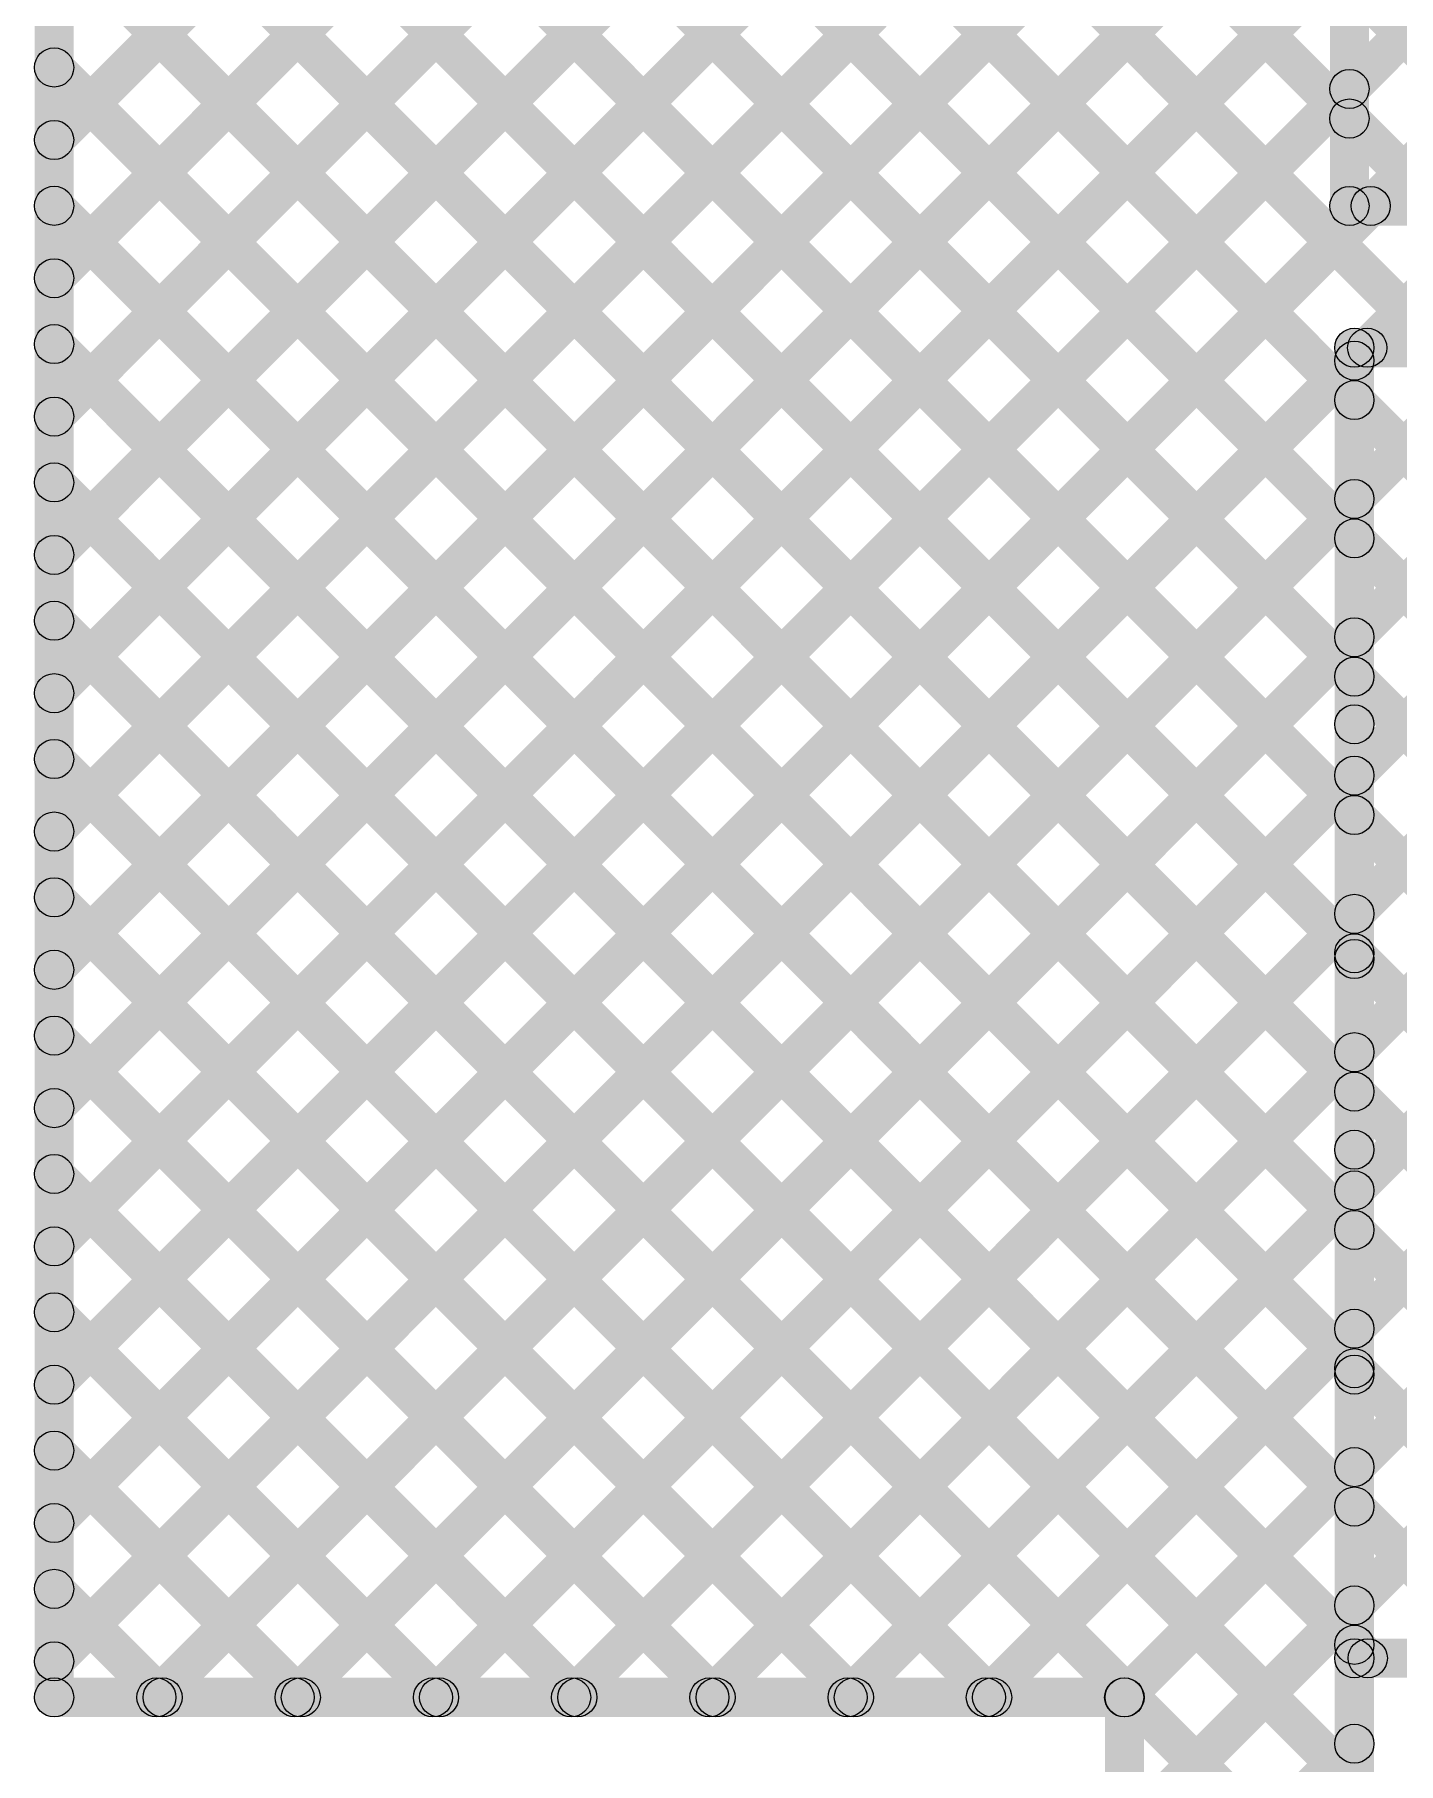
# Model space of a CAD drawing. Header units: millimetres. Extents: x 3.07 to 5.81, y 1.29 to 3.84.
# Drawn here: x 3.114 to 3.393, y 1.5415 to 1.895 of the extents above; entities that cross this region are included whole.
import ezdxf

# ---------------------------------------------------------------- set-up
doc = ezdxf.new("R2010")
doc.units = ezdxf.units.MM
doc.header["$MEASUREMENT"] = 0
doc.layers.add('BottomLayer', color=5, linetype='Continuous')
doc.layers.add('TopLayer', color=1, linetype='Continuous')

msp = doc.modelspace()

# ---------------------------------------------------------------- hatches: boundary and pattern name
at = {"layer": 'BottomLayer'}
for points in [[(3.122, 1.555), (3.114, 1.555), (3.114, 2.151), (3.122, 2.151)], [(3.11517, 2.14005), (3.12083, 2.1457), (3.38583, 1.8807), (3.38017, 1.87505)], [(3.12083, 1.87066), (3.11517, 1.87632), (3.38017, 2.14132), (3.38583, 2.13566)], [(3.11517, 2.11176), (3.12083, 2.11742), (3.4237, 1.81455), (3.41804, 1.8089)], [(3.12083, 1.84238), (3.11517, 1.84804), (3.38017, 2.11304), (3.38583, 2.10738)], [(3.11517, 2.08348), (3.12083, 2.08914), (3.4236, 1.78637), (3.41794, 1.78071)], [(3.12083, 1.8141), (3.11517, 1.81975), (3.38017, 2.08475), (3.38583, 2.0791)], [(3.11517, 2.05519), (3.12083, 2.06085), (3.42883, 1.75285), (3.42317, 1.74719)], [(3.12083, 1.78581), (3.11517, 1.79147), (3.38017, 2.05647), (3.38583, 2.05081)], [(3.387, 1.86), (3.379, 1.86), (3.379, 2.05), (3.387, 2.05)], [(3.11517, 2.02691), (3.12083, 2.03257), (3.59383, 1.55957), (3.58817, 1.55391)], [(3.12083, 1.75753), (3.11517, 1.76318), (3.38017, 2.02818), (3.38583, 2.02253)], [(3.11517, 1.99863), (3.12083, 2.00428), (3.63628, 1.48883), (3.63063, 1.48317)], [(3.12083, 1.72924), (3.11517, 1.7349), (3.38017, 1.9999), (3.38583, 1.99424)], [(3.11517, 1.97034), (3.12083, 1.976), (3.531, 1.56583), (3.52534, 1.56017)], [(3.12083, 1.70096), (3.11517, 1.70662), (3.38017, 1.97162), (3.38583, 1.96596)], [(3.11517, 1.94206), (3.12083, 1.94771), (3.50271, 1.56583), (3.49706, 1.56017)], [(3.12083, 1.67267), (3.11517, 1.67833), (3.38017, 1.94333), (3.38583, 1.93767)], [(3.11517, 1.91377), (3.12083, 1.91943), (3.47443, 1.56583), (3.46877, 1.56017)], [(3.12083, 1.64439), (3.11517, 1.65005), (3.38017, 1.91505), (3.38583, 1.90939)], [(3.11517, 1.88549), (3.12083, 1.89114), (3.44614, 1.56583), (3.44049, 1.56017)], [(3.12083, 1.61611), (3.11517, 1.62176), (3.38017, 1.88676), (3.38583, 1.88111)], [(3.383, 1.856), (3.383, 1.864), (3.402, 1.864), (3.402, 1.856)], [(3.11517, 1.8572), (3.12083, 1.86286), (3.41786, 1.56583), (3.4122, 1.56017)], [(3.12083, 1.58782), (3.11517, 1.59348), (3.38452, 1.86283), (3.39018, 1.85717)], [(3.12083, 1.55954), (3.11517, 1.56519), (3.41281, 1.86283), (3.41846, 1.85717)], [(3.14175, 1.55217), (3.13609, 1.55783), (3.42317, 1.84491), (3.42883, 1.83925)], [(3.11517, 1.82892), (3.12083, 1.83458), (3.38958, 1.56583), (3.38392, 1.56017)], [(3.17003, 1.55217), (3.16437, 1.55783), (3.41609, 1.80954), (3.42174, 1.80388)], [(3.11517, 1.80064), (3.12083, 1.80629), (3.38683, 1.54029), (3.38117, 1.53464)], [(3.19832, 1.55217), (3.19266, 1.55783), (3.41599, 1.78116), (3.42165, 1.77551)], [(3.11517, 1.77235), (3.12083, 1.77801), (3.38683, 1.51201), (3.38117, 1.50635)], [(3.2266, 1.55217), (3.22094, 1.55783), (3.42243, 1.75932), (3.42809, 1.75366)], [(3.11517, 1.74407), (3.12083, 1.74972), (3.31272, 1.55783), (3.30707, 1.55217)], [(3.25488, 1.55217), (3.24923, 1.55783), (3.42923, 1.73783), (3.43488, 1.73217)], [(3.28317, 1.55217), (3.27751, 1.55783), (3.45751, 1.73783), (3.46317, 1.73217)], [(3.31145, 1.55217), (3.3058, 1.55783), (3.4858, 1.73783), (3.49145, 1.73217)], [(3.31145, 1.55217), (3.3058, 1.55783), (3.4858, 1.73783), (3.49145, 1.73217)], [(3.33974, 1.55217), (3.33408, 1.55783), (3.51408, 1.73783), (3.51974, 1.73217)], [(3.33983, 1.52398), (3.33417, 1.52964), (3.54236, 1.73783), (3.54802, 1.73217)], [(3.11517, 1.71578), (3.12083, 1.72144), (3.28444, 1.55783), (3.27878, 1.55217)], [(3.11517, 1.6875), (3.12083, 1.69315), (3.25615, 1.55783), (3.2505, 1.55217)], [(3.11517, 1.65921), (3.12083, 1.66487), (3.22787, 1.55783), (3.22221, 1.55217)], [(3.11517, 1.63093), (3.12083, 1.63659), (3.19959, 1.55783), (3.19393, 1.55217)], [(3.11517, 1.60265), (3.12083, 1.6083), (3.1713, 1.55783), (3.16565, 1.55217)], [(3.11517, 1.57436), (3.12083, 1.58002), (3.14302, 1.55783), (3.13736, 1.55217)], [(3.384, 1.559), (3.384, 1.567), (3.492, 1.567), (3.492, 1.559)], [(3.388, 1.471), (3.38, 1.471), (3.38, 1.563), (3.388, 1.563)], [(3.118, 1.551), (3.118, 1.559), (3.337, 1.559), (3.337, 1.551)], [(3.341, 1.373), (3.333, 1.373), (3.333, 1.555), (3.341, 1.555)], [(3.33983, 1.49569), (3.33417, 1.50135), (3.38117, 1.54835), (3.38683, 1.54269)]]:
    msp.add_hatch(color=5, dxfattribs=at).paths.add_polyline_path(points)
h = msp.add_hatch(color=5, dxfattribs=at)
edge = h.paths.add_edge_path()
edge.add_arc((3.118, 1.88832), 0.004, 0, 360)
h = msp.add_hatch(color=5, dxfattribs=at)
edge = h.paths.add_edge_path()
edge.add_arc((3.383, 1.88393), 0.004, 0, 360)
h = msp.add_hatch(color=5, dxfattribs=at)
edge = h.paths.add_edge_path()
edge.add_arc((3.383, 1.87788), 0.004, 0, 360)
h = msp.add_hatch(color=5, dxfattribs=at)
edge = h.paths.add_edge_path()
edge.add_arc((3.118, 1.87349), 0.004, 0, 360)
h = msp.add_hatch(color=5, dxfattribs=at)
edge = h.paths.add_edge_path()
edge.add_arc((3.118, 1.86003), 0.004, 0, 360)
h = msp.add_hatch(color=5, dxfattribs=at)
edge = h.paths.add_edge_path()
edge.add_arc((3.383, 1.86), 0.004, 0, 360)
h = msp.add_hatch(color=5, dxfattribs=at)
edge = h.paths.add_edge_path()
edge.add_arc((3.383, 1.86), 0.004, 0, 360)
h = msp.add_hatch(color=5, dxfattribs=at)
edge = h.paths.add_edge_path()
edge.add_arc((3.38735, 1.86), 0.004, 0, 360)
h = msp.add_hatch(color=5, dxfattribs=at)
edge = h.paths.add_edge_path()
edge.add_arc((3.118, 1.84521), 0.004, 0, 360)
h = msp.add_hatch(color=5, dxfattribs=at)
edge = h.paths.add_edge_path()
edge.add_arc((3.118, 1.83175), 0.004, 0, 360)
h = msp.add_hatch(color=5, dxfattribs=at)
edge = h.paths.add_edge_path()
edge.add_arc((3.118, 1.81692), 0.004, 0, 360)
h = msp.add_hatch(color=5, dxfattribs=at)
edge = h.paths.add_edge_path()
edge.add_arc((3.118, 1.80346), 0.004, 0, 360)
h = msp.add_hatch(color=5, dxfattribs=at)
edge = h.paths.add_edge_path()
edge.add_arc((3.118, 1.78864), 0.004, 0, 360)
h = msp.add_hatch(color=5, dxfattribs=at)
edge = h.paths.add_edge_path()
edge.add_arc((3.118, 1.77518), 0.004, 0, 360)
h = msp.add_hatch(color=5, dxfattribs=at)
edge = h.paths.add_edge_path()
edge.add_arc((3.118, 1.76036), 0.004, 0, 360)
h = msp.add_hatch(color=5, dxfattribs=at)
edge = h.paths.add_edge_path()
edge.add_arc((3.118, 1.7469), 0.004, 0, 360)
h = msp.add_hatch(color=5, dxfattribs=at)
edge = h.paths.add_edge_path()
edge.add_arc((3.118, 1.73207), 0.004, 0, 360)
h = msp.add_hatch(color=5, dxfattribs=at)
edge = h.paths.add_edge_path()
edge.add_arc((3.118, 1.71861), 0.004, 0, 360)
h = msp.add_hatch(color=5, dxfattribs=at)
edge = h.paths.add_edge_path()
edge.add_arc((3.118, 1.70379), 0.004, 0, 360)
h = msp.add_hatch(color=5, dxfattribs=at)
edge = h.paths.add_edge_path()
edge.add_arc((3.118, 1.69033), 0.004, 0, 360)
h = msp.add_hatch(color=5, dxfattribs=at)
edge = h.paths.add_edge_path()
edge.add_arc((3.118, 1.6755), 0.004, 0, 360)
h = msp.add_hatch(color=5, dxfattribs=at)
edge = h.paths.add_edge_path()
edge.add_arc((3.118, 1.66204), 0.004, 0, 360)
h = msp.add_hatch(color=5, dxfattribs=at)
edge = h.paths.add_edge_path()
edge.add_arc((3.118, 1.64722), 0.004, 0, 360)
h = msp.add_hatch(color=5, dxfattribs=at)
edge = h.paths.add_edge_path()
edge.add_arc((3.118, 1.63376), 0.004, 0, 360)
h = msp.add_hatch(color=5, dxfattribs=at)
edge = h.paths.add_edge_path()
edge.add_arc((3.118, 1.61893), 0.004, 0, 360)
h = msp.add_hatch(color=5, dxfattribs=at)
edge = h.paths.add_edge_path()
edge.add_arc((3.118, 1.60547), 0.004, 0, 360)
h = msp.add_hatch(color=5, dxfattribs=at)
edge = h.paths.add_edge_path()
edge.add_arc((3.118, 1.59065), 0.004, 0, 360)
h = msp.add_hatch(color=5, dxfattribs=at)
edge = h.paths.add_edge_path()
edge.add_arc((3.118, 1.57719), 0.004, 0, 360)
h = msp.add_hatch(color=5, dxfattribs=at)
edge = h.paths.add_edge_path()
edge.add_arc((3.118, 1.56237), 0.004, 0, 360)
h = msp.add_hatch(color=5, dxfattribs=at)
edge = h.paths.add_edge_path()
edge.add_arc((3.384, 1.563), 0.004, 0, 360)
h = msp.add_hatch(color=5, dxfattribs=at)
edge = h.paths.add_edge_path()
edge.add_arc((3.384, 1.563), 0.004, 0, 360)
h = msp.add_hatch(color=5, dxfattribs=at)
edge = h.paths.add_edge_path()
edge.add_arc((3.38675, 1.563), 0.004, 0, 360)
h = msp.add_hatch(color=5, dxfattribs=at)
edge = h.paths.add_edge_path()
edge.add_arc((3.118, 1.555), 0.004, 0, 360)
h = msp.add_hatch(color=5, dxfattribs=at)
edge = h.paths.add_edge_path()
edge.add_arc((3.118, 1.555), 0.004, 0, 360)
h = msp.add_hatch(color=5, dxfattribs=at)
edge = h.paths.add_edge_path()
edge.add_arc((3.13892, 1.555), 0.004, 0, 360)
h = msp.add_hatch(color=5, dxfattribs=at)
edge = h.paths.add_edge_path()
edge.add_arc((3.14019, 1.555), 0.004, 0, 360)
h = msp.add_hatch(color=5, dxfattribs=at)
edge = h.paths.add_edge_path()
edge.add_arc((3.1672, 1.555), 0.004, 0, 360)
h = msp.add_hatch(color=5, dxfattribs=at)
edge = h.paths.add_edge_path()
edge.add_arc((3.16847, 1.555), 0.004, 0, 360)
h = msp.add_hatch(color=5, dxfattribs=at)
edge = h.paths.add_edge_path()
edge.add_arc((3.19549, 1.555), 0.004, 0, 360)
h = msp.add_hatch(color=5, dxfattribs=at)
edge = h.paths.add_edge_path()
edge.add_arc((3.19676, 1.555), 0.004, 0, 360)
h = msp.add_hatch(color=5, dxfattribs=at)
edge = h.paths.add_edge_path()
edge.add_arc((3.22377, 1.555), 0.004, 0, 360)
h = msp.add_hatch(color=5, dxfattribs=at)
edge = h.paths.add_edge_path()
edge.add_arc((3.22504, 1.555), 0.004, 0, 360)
h = msp.add_hatch(color=5, dxfattribs=at)
edge = h.paths.add_edge_path()
edge.add_arc((3.25206, 1.555), 0.004, 0, 360)
h = msp.add_hatch(color=5, dxfattribs=at)
edge = h.paths.add_edge_path()
edge.add_arc((3.25333, 1.555), 0.004, 0, 360)
h = msp.add_hatch(color=5, dxfattribs=at)
edge = h.paths.add_edge_path()
edge.add_arc((3.28034, 1.555), 0.004, 0, 360)
h = msp.add_hatch(color=5, dxfattribs=at)
edge = h.paths.add_edge_path()
edge.add_arc((3.28161, 1.555), 0.004, 0, 360)
h = msp.add_hatch(color=5, dxfattribs=at)
edge = h.paths.add_edge_path()
edge.add_arc((3.30862, 1.555), 0.004, 0, 360)
h = msp.add_hatch(color=5, dxfattribs=at)
edge = h.paths.add_edge_path()
edge.add_arc((3.30862, 1.555), 0.004, 0, 360)
h = msp.add_hatch(color=5, dxfattribs=at)
edge = h.paths.add_edge_path()
edge.add_arc((3.3099, 1.555), 0.004, 0, 360)
h = msp.add_hatch(color=5, dxfattribs=at)
edge = h.paths.add_edge_path()
edge.add_arc((3.33691, 1.555), 0.004, 0, 360)
h = msp.add_hatch(color=5, dxfattribs=at)
edge = h.paths.add_edge_path()
edge.add_arc((3.337, 1.555), 0.004, 0, 360)
h = msp.add_hatch(color=5, dxfattribs=at)
edge = h.paths.add_edge_path()
edge.add_arc((3.337, 1.555), 0.004, 0, 360)
h = msp.add_hatch(color=5, dxfattribs=at)
edge = h.paths.add_edge_path()
edge.add_arc((3.384, 1.54552), 0.004, 0, 360)
at = {"layer": 'TopLayer'}
for points in [[(3.12083, 1.75753), (3.11517, 1.76318), (3.34174, 1.98976), (3.3474, 1.9841)], [(3.12083, 1.78581), (3.11517, 1.79147), (3.30653, 1.98283), (3.31219, 1.97717)], [(3.12083, 1.8141), (3.11517, 1.81975), (3.27825, 1.98283), (3.2839, 1.97717)], [(3.12083, 1.84238), (3.11517, 1.84804), (3.24996, 1.98283), (3.25562, 1.97717)], [(3.12083, 1.87066), (3.11517, 1.87632), (3.22168, 1.98283), (3.22734, 1.97717)], [(3.13715, 1.97665), (3.14281, 1.98231), (3.38683, 1.73828), (3.38117, 1.73263)], [(3.16491, 1.97717), (3.17057, 1.98283), (3.38683, 1.76657), (3.38117, 1.76091)], [(3.19319, 1.97717), (3.19885, 1.98283), (3.38683, 1.79485), (3.38117, 1.78919)], [(3.22148, 1.97717), (3.22714, 1.98283), (3.38683, 1.82314), (3.38117, 1.81748)], [(3.24976, 1.97717), (3.25542, 1.98283), (3.40442, 1.83383), (3.39876, 1.82817)], [(3.27805, 1.97717), (3.2837, 1.98283), (3.4327, 1.83383), (3.42705, 1.82817)], [(3.30633, 1.97717), (3.31199, 1.98283), (3.46099, 1.83383), (3.45533, 1.82817)], [(3.12083, 1.67267), (3.11517, 1.67833), (3.41517, 1.97833), (3.42083, 1.97267)], [(3.12083, 1.70096), (3.11517, 1.70662), (3.38638, 1.97783), (3.39204, 1.97217)], [(3.12083, 1.72924), (3.11517, 1.7349), (3.3581, 1.97783), (3.36376, 1.97217)], [(3.122, 1.555), (3.114, 1.555), (3.114, 1.975), (3.122, 1.975)], [(3.11517, 1.97034), (3.12083, 1.976), (3.38683, 1.71), (3.38117, 1.70434)], [(3.12083, 1.64439), (3.11517, 1.65005), (3.41517, 1.95005), (3.42083, 1.94439)], [(3.11517, 1.94206), (3.12083, 1.94771), (3.38683, 1.68171), (3.38117, 1.67606)], [(3.12083, 1.61611), (3.11517, 1.62176), (3.41517, 1.92176), (3.42083, 1.91611)], [(3.11517, 1.91377), (3.12083, 1.91943), (3.38683, 1.65343), (3.38117, 1.64777)], [(3.12083, 1.58782), (3.11517, 1.59348), (3.41517, 1.89348), (3.42083, 1.88782)], [(3.11517, 1.88549), (3.12083, 1.89115), (3.38683, 1.62514), (3.38117, 1.61949)], [(3.38946, 1.82817), (3.38381, 1.83383), (3.44081, 1.89083), (3.44646, 1.88517)], [(3.11517, 1.8572), (3.12083, 1.86286), (3.38683, 1.59686), (3.38117, 1.5912)], [(3.384, 1.827), (3.384, 1.835), (3.468, 1.835), (3.468, 1.827)], [(3.11517, 1.82892), (3.12083, 1.83458), (3.38683, 1.56858), (3.38117, 1.56292)], [(3.38683, 1.82554), (3.38117, 1.83119), (3.38381, 1.83383), (3.38946, 1.82817)], [(3.12083, 1.55954), (3.11517, 1.56519), (3.38117, 1.83119), (3.38683, 1.82554)], [(3.388, 1.754), (3.38, 1.754), (3.38, 1.831), (3.388, 1.831)], [(3.11517, 1.80064), (3.12083, 1.80629), (3.38683, 1.54029), (3.38117, 1.53464)], [(3.14175, 1.55217), (3.13609, 1.55783), (3.38117, 1.80291), (3.38683, 1.79725)], [(3.11517, 1.77235), (3.12083, 1.77801), (3.38683, 1.51201), (3.38117, 1.50635)], [(3.17003, 1.55217), (3.16437, 1.55783), (3.38117, 1.77463), (3.38683, 1.76897)], [(3.388, 1.706), (3.38, 1.706), (3.38, 1.754), (3.388, 1.754)], [(3.388, 1.706), (3.38, 1.706), (3.38, 1.754), (3.388, 1.754)], [(3.11517, 1.74407), (3.12083, 1.74972), (3.31272, 1.55783), (3.30707, 1.55217)], [(3.19832, 1.55217), (3.19266, 1.55783), (3.38117, 1.74634), (3.38683, 1.74068)], [(3.11517, 1.71578), (3.12083, 1.72144), (3.28444, 1.55783), (3.27878, 1.55217)], [(3.2266, 1.55217), (3.22094, 1.55783), (3.38117, 1.71806), (3.38683, 1.7124)], [(3.388, 1.667), (3.38, 1.667), (3.38, 1.706), (3.388, 1.706)], [(3.11517, 1.6875), (3.12083, 1.69315), (3.25615, 1.55783), (3.2505, 1.55217)], [(3.25488, 1.55217), (3.24923, 1.55783), (3.38117, 1.68977), (3.38683, 1.68412)], [(3.388, 1.621), (3.38, 1.621), (3.38, 1.667), (3.388, 1.667)], [(3.388, 1.621), (3.38, 1.621), (3.38, 1.667), (3.388, 1.667)], [(3.11517, 1.65921), (3.12083, 1.66487), (3.22787, 1.55783), (3.22221, 1.55217)], [(3.28317, 1.55217), (3.27751, 1.55783), (3.38117, 1.66149), (3.38683, 1.65583)], [(3.11517, 1.63093), (3.12083, 1.63659), (3.19959, 1.55783), (3.19393, 1.55217)], [(3.31145, 1.55217), (3.3058, 1.55783), (3.38117, 1.6332), (3.38683, 1.62755)], [(3.31145, 1.55217), (3.3058, 1.55783), (3.38117, 1.6332), (3.38683, 1.62755)], [(3.388, 1.471), (3.38, 1.471), (3.38, 1.621), (3.388, 1.621)], [(3.11517, 1.60265), (3.12083, 1.6083), (3.1713, 1.55783), (3.16565, 1.55217)], [(3.33974, 1.55217), (3.33408, 1.55783), (3.38117, 1.60492), (3.38683, 1.59926)], [(3.11517, 1.57436), (3.12083, 1.58002), (3.14302, 1.55783), (3.13736, 1.55217)], [(3.33983, 1.52398), (3.33417, 1.52964), (3.38117, 1.57664), (3.38683, 1.57098)], [(3.118, 1.551), (3.118, 1.559), (3.337, 1.559), (3.337, 1.551)], [(3.341, 1.373), (3.333, 1.373), (3.333, 1.555), (3.341, 1.555)], [(3.33983, 1.49569), (3.33417, 1.50135), (3.38117, 1.54835), (3.38683, 1.54269)]]:
    msp.add_hatch(color=1, dxfattribs=at).paths.add_polyline_path(points)
h = msp.add_hatch(color=1, dxfattribs=at)
edge = h.paths.add_edge_path()
edge.add_arc((3.118, 1.88832), 0.004, 0, 360)
h = msp.add_hatch(color=1, dxfattribs=at)
edge = h.paths.add_edge_path()
edge.add_arc((3.118, 1.87349), 0.004, 0, 360)
h = msp.add_hatch(color=1, dxfattribs=at)
edge = h.paths.add_edge_path()
edge.add_arc((3.118, 1.86003), 0.004, 0, 360)
h = msp.add_hatch(color=1, dxfattribs=at)
edge = h.paths.add_edge_path()
edge.add_arc((3.118, 1.84521), 0.004, 0, 360)
h = msp.add_hatch(color=1, dxfattribs=at)
edge = h.paths.add_edge_path()
edge.add_arc((3.118, 1.83175), 0.004, 0, 360)
h = msp.add_hatch(color=1, dxfattribs=at)
edge = h.paths.add_edge_path()
edge.add_arc((3.384, 1.831), 0.004, 0, 360)
h = msp.add_hatch(color=1, dxfattribs=at)
edge = h.paths.add_edge_path()
edge.add_arc((3.384, 1.831), 0.004, 0, 360)
h = msp.add_hatch(color=1, dxfattribs=at)
edge = h.paths.add_edge_path()
edge.add_arc((3.38663, 1.831), 0.004, 0, 360)
h = msp.add_hatch(color=1, dxfattribs=at)
edge = h.paths.add_edge_path()
edge.add_arc((3.38663, 1.831), 0.004, 0, 360)
h = msp.add_hatch(color=1, dxfattribs=at)
edge = h.paths.add_edge_path()
edge.add_arc((3.384, 1.82837), 0.004, 0, 360)
h = msp.add_hatch(color=1, dxfattribs=at)
edge = h.paths.add_edge_path()
edge.add_arc((3.384, 1.82837), 0.004, 0, 360)
h = msp.add_hatch(color=1, dxfattribs=at)
edge = h.paths.add_edge_path()
edge.add_arc((3.118, 1.81692), 0.004, 0, 360)
h = msp.add_hatch(color=1, dxfattribs=at)
edge = h.paths.add_edge_path()
edge.add_arc((3.384, 1.82031), 0.004, 0, 360)
h = msp.add_hatch(color=1, dxfattribs=at)
edge = h.paths.add_edge_path()
edge.add_arc((3.118, 1.80346), 0.004, 0, 360)
h = msp.add_hatch(color=1, dxfattribs=at)
edge = h.paths.add_edge_path()
edge.add_arc((3.384, 1.80008), 0.004, 0, 360)
h = msp.add_hatch(color=1, dxfattribs=at)
edge = h.paths.add_edge_path()
edge.add_arc((3.118, 1.78864), 0.004, 0, 360)
h = msp.add_hatch(color=1, dxfattribs=at)
edge = h.paths.add_edge_path()
edge.add_arc((3.384, 1.79202), 0.004, 0, 360)
h = msp.add_hatch(color=1, dxfattribs=at)
edge = h.paths.add_edge_path()
edge.add_arc((3.118, 1.77518), 0.004, 0, 360)
h = msp.add_hatch(color=1, dxfattribs=at)
edge = h.paths.add_edge_path()
edge.add_arc((3.384, 1.7718), 0.004, 0, 360)
h = msp.add_hatch(color=1, dxfattribs=at)
edge = h.paths.add_edge_path()
edge.add_arc((3.118, 1.76036), 0.004, 0, 360)
h = msp.add_hatch(color=1, dxfattribs=at)
edge = h.paths.add_edge_path()
edge.add_arc((3.384, 1.76374), 0.004, 0, 360)
h = msp.add_hatch(color=1, dxfattribs=at)
edge = h.paths.add_edge_path()
edge.add_arc((3.384, 1.754), 0.004, 0, 360)
h = msp.add_hatch(color=1, dxfattribs=at)
edge = h.paths.add_edge_path()
edge.add_arc((3.384, 1.754), 0.004, 0, 360)
h = msp.add_hatch(color=1, dxfattribs=at)
edge = h.paths.add_edge_path()
edge.add_arc((3.384, 1.754), 0.004, 0, 360)
h = msp.add_hatch(color=1, dxfattribs=at)
edge = h.paths.add_edge_path()
edge.add_arc((3.118, 1.7469), 0.004, 0, 360)
h = msp.add_hatch(color=1, dxfattribs=at)
edge = h.paths.add_edge_path()
edge.add_arc((3.384, 1.74351), 0.004, 0, 360)
h = msp.add_hatch(color=1, dxfattribs=at)
edge = h.paths.add_edge_path()
edge.add_arc((3.118, 1.73207), 0.004, 0, 360)
h = msp.add_hatch(color=1, dxfattribs=at)
edge = h.paths.add_edge_path()
edge.add_arc((3.384, 1.73545), 0.004, 0, 360)
h = msp.add_hatch(color=1, dxfattribs=at)
edge = h.paths.add_edge_path()
edge.add_arc((3.118, 1.71861), 0.004, 0, 360)
h = msp.add_hatch(color=1, dxfattribs=at)
edge = h.paths.add_edge_path()
edge.add_arc((3.384, 1.71523), 0.004, 0, 360)
h = msp.add_hatch(color=1, dxfattribs=at)
edge = h.paths.add_edge_path()
edge.add_arc((3.118, 1.70379), 0.004, 0, 360)
h = msp.add_hatch(color=1, dxfattribs=at)
edge = h.paths.add_edge_path()
edge.add_arc((3.384, 1.70717), 0.004, 0, 360)
h = msp.add_hatch(color=1, dxfattribs=at)
edge = h.paths.add_edge_path()
edge.add_arc((3.384, 1.706), 0.004, 0, 360)
h = msp.add_hatch(color=1, dxfattribs=at)
edge = h.paths.add_edge_path()
edge.add_arc((3.384, 1.706), 0.004, 0, 360)
h = msp.add_hatch(color=1, dxfattribs=at)
edge = h.paths.add_edge_path()
edge.add_arc((3.384, 1.706), 0.004, 0, 360)
h = msp.add_hatch(color=1, dxfattribs=at)
edge = h.paths.add_edge_path()
edge.add_arc((3.118, 1.69033), 0.004, 0, 360)
h = msp.add_hatch(color=1, dxfattribs=at)
edge = h.paths.add_edge_path()
edge.add_arc((3.384, 1.68694), 0.004, 0, 360)
h = msp.add_hatch(color=1, dxfattribs=at)
edge = h.paths.add_edge_path()
edge.add_arc((3.118, 1.6755), 0.004, 0, 360)
h = msp.add_hatch(color=1, dxfattribs=at)
edge = h.paths.add_edge_path()
edge.add_arc((3.384, 1.67889), 0.004, 0, 360)
h = msp.add_hatch(color=1, dxfattribs=at)
edge = h.paths.add_edge_path()
edge.add_arc((3.384, 1.667), 0.004, 0, 360)
h = msp.add_hatch(color=1, dxfattribs=at)
edge = h.paths.add_edge_path()
edge.add_arc((3.384, 1.667), 0.004, 0, 360)
h = msp.add_hatch(color=1, dxfattribs=at)
edge = h.paths.add_edge_path()
edge.add_arc((3.384, 1.667), 0.004, 0, 360)
h = msp.add_hatch(color=1, dxfattribs=at)
edge = h.paths.add_edge_path()
edge.add_arc((3.118, 1.66204), 0.004, 0, 360)
h = msp.add_hatch(color=1, dxfattribs=at)
edge = h.paths.add_edge_path()
edge.add_arc((3.384, 1.65866), 0.004, 0, 360)
h = msp.add_hatch(color=1, dxfattribs=at)
edge = h.paths.add_edge_path()
edge.add_arc((3.118, 1.64722), 0.004, 0, 360)
h = msp.add_hatch(color=1, dxfattribs=at)
edge = h.paths.add_edge_path()
edge.add_arc((3.384, 1.6506), 0.004, 0, 360)
h = msp.add_hatch(color=1, dxfattribs=at)
edge = h.paths.add_edge_path()
edge.add_arc((3.118, 1.63376), 0.004, 0, 360)
h = msp.add_hatch(color=1, dxfattribs=at)
edge = h.paths.add_edge_path()
edge.add_arc((3.384, 1.63038), 0.004, 0, 360)
h = msp.add_hatch(color=1, dxfattribs=at)
edge = h.paths.add_edge_path()
edge.add_arc((3.384, 1.63038), 0.004, 0, 360)
h = msp.add_hatch(color=1, dxfattribs=at)
edge = h.paths.add_edge_path()
edge.add_arc((3.118, 1.61893), 0.004, 0, 360)
h = msp.add_hatch(color=1, dxfattribs=at)
edge = h.paths.add_edge_path()
edge.add_arc((3.384, 1.62232), 0.004, 0, 360)
h = msp.add_hatch(color=1, dxfattribs=at)
edge = h.paths.add_edge_path()
edge.add_arc((3.384, 1.621), 0.004, 0, 360)
h = msp.add_hatch(color=1, dxfattribs=at)
edge = h.paths.add_edge_path()
edge.add_arc((3.384, 1.621), 0.004, 0, 360)
h = msp.add_hatch(color=1, dxfattribs=at)
edge = h.paths.add_edge_path()
edge.add_arc((3.384, 1.621), 0.004, 0, 360)
h = msp.add_hatch(color=1, dxfattribs=at)
edge = h.paths.add_edge_path()
edge.add_arc((3.118, 1.60547), 0.004, 0, 360)
h = msp.add_hatch(color=1, dxfattribs=at)
edge = h.paths.add_edge_path()
edge.add_arc((3.384, 1.60209), 0.004, 0, 360)
h = msp.add_hatch(color=1, dxfattribs=at)
edge = h.paths.add_edge_path()
edge.add_arc((3.118, 1.59065), 0.004, 0, 360)
h = msp.add_hatch(color=1, dxfattribs=at)
edge = h.paths.add_edge_path()
edge.add_arc((3.384, 1.59403), 0.004, 0, 360)
h = msp.add_hatch(color=1, dxfattribs=at)
edge = h.paths.add_edge_path()
edge.add_arc((3.118, 1.57719), 0.004, 0, 360)
h = msp.add_hatch(color=1, dxfattribs=at)
edge = h.paths.add_edge_path()
edge.add_arc((3.384, 1.57381), 0.004, 0, 360)
h = msp.add_hatch(color=1, dxfattribs=at)
edge = h.paths.add_edge_path()
edge.add_arc((3.118, 1.56237), 0.004, 0, 360)
h = msp.add_hatch(color=1, dxfattribs=at)
edge = h.paths.add_edge_path()
edge.add_arc((3.384, 1.56575), 0.004, 0, 360)
h = msp.add_hatch(color=1, dxfattribs=at)
edge = h.paths.add_edge_path()
edge.add_arc((3.118, 1.555), 0.004, 0, 360)
h = msp.add_hatch(color=1, dxfattribs=at)
edge = h.paths.add_edge_path()
edge.add_arc((3.118, 1.555), 0.004, 0, 360)
h = msp.add_hatch(color=1, dxfattribs=at)
edge = h.paths.add_edge_path()
edge.add_arc((3.13892, 1.555), 0.004, 0, 360)
h = msp.add_hatch(color=1, dxfattribs=at)
edge = h.paths.add_edge_path()
edge.add_arc((3.14019, 1.555), 0.004, 0, 360)
h = msp.add_hatch(color=1, dxfattribs=at)
edge = h.paths.add_edge_path()
edge.add_arc((3.1672, 1.555), 0.004, 0, 360)
h = msp.add_hatch(color=1, dxfattribs=at)
edge = h.paths.add_edge_path()
edge.add_arc((3.16847, 1.555), 0.004, 0, 360)
h = msp.add_hatch(color=1, dxfattribs=at)
edge = h.paths.add_edge_path()
edge.add_arc((3.19549, 1.555), 0.004, 0, 360)
h = msp.add_hatch(color=1, dxfattribs=at)
edge = h.paths.add_edge_path()
edge.add_arc((3.19676, 1.555), 0.004, 0, 360)
h = msp.add_hatch(color=1, dxfattribs=at)
edge = h.paths.add_edge_path()
edge.add_arc((3.22377, 1.555), 0.004, 0, 360)
h = msp.add_hatch(color=1, dxfattribs=at)
edge = h.paths.add_edge_path()
edge.add_arc((3.22504, 1.555), 0.004, 0, 360)
h = msp.add_hatch(color=1, dxfattribs=at)
edge = h.paths.add_edge_path()
edge.add_arc((3.25206, 1.555), 0.004, 0, 360)
h = msp.add_hatch(color=1, dxfattribs=at)
edge = h.paths.add_edge_path()
edge.add_arc((3.25333, 1.555), 0.004, 0, 360)
h = msp.add_hatch(color=1, dxfattribs=at)
edge = h.paths.add_edge_path()
edge.add_arc((3.28034, 1.555), 0.004, 0, 360)
h = msp.add_hatch(color=1, dxfattribs=at)
edge = h.paths.add_edge_path()
edge.add_arc((3.28161, 1.555), 0.004, 0, 360)
h = msp.add_hatch(color=1, dxfattribs=at)
edge = h.paths.add_edge_path()
edge.add_arc((3.30862, 1.555), 0.004, 0, 360)
h = msp.add_hatch(color=1, dxfattribs=at)
edge = h.paths.add_edge_path()
edge.add_arc((3.30862, 1.555), 0.004, 0, 360)
h = msp.add_hatch(color=1, dxfattribs=at)
edge = h.paths.add_edge_path()
edge.add_arc((3.3099, 1.555), 0.004, 0, 360)
h = msp.add_hatch(color=1, dxfattribs=at)
edge = h.paths.add_edge_path()
edge.add_arc((3.33691, 1.555), 0.004, 0, 360)
h = msp.add_hatch(color=1, dxfattribs=at)
edge = h.paths.add_edge_path()
edge.add_arc((3.337, 1.555), 0.004, 0, 360)
h = msp.add_hatch(color=1, dxfattribs=at)
edge = h.paths.add_edge_path()
edge.add_arc((3.337, 1.555), 0.004, 0, 360)
h = msp.add_hatch(color=1, dxfattribs=at)
edge = h.paths.add_edge_path()
edge.add_arc((3.384, 1.54552), 0.004, 0, 360)

# ---------------------------------------------------------------- linework, layer by layer
at = {"layer": 'BottomLayer'}
for centre in [(3.118, 1.88832), (3.383, 1.88393), (3.383, 1.87788), (3.118, 1.87349), (3.118, 1.86003), (3.383, 1.86), (3.383, 1.86), (3.38735, 1.86), (3.118, 1.84521), (3.118, 1.83175), (3.118, 1.81692), (3.118, 1.80346), (3.118, 1.78864), (3.118, 1.77518), (3.118, 1.76036), (3.118, 1.7469), (3.118, 1.73207), (3.118, 1.71861), (3.118, 1.70379), (3.118, 1.69033), (3.118, 1.6755), (3.118, 1.66204), (3.118, 1.64722), (3.118, 1.63376), (3.118, 1.61893), (3.118, 1.60547), (3.118, 1.59065), (3.118, 1.57719), (3.118, 1.56237), (3.384, 1.563), (3.384, 1.563), (3.38675, 1.563), (3.118, 1.555), (3.118, 1.555), (3.13892, 1.555), (3.14019, 1.555), (3.1672, 1.555), (3.16847, 1.555), (3.19549, 1.555), (3.19676, 1.555), (3.22377, 1.555), (3.22504, 1.555), (3.25206, 1.555), (3.25333, 1.555), (3.28034, 1.555), (3.28161, 1.555), (3.30862, 1.555), (3.30862, 1.555), (3.3099, 1.555), (3.33691, 1.555), (3.337, 1.555), (3.337, 1.555), (3.384, 1.54552)]:
    msp.add_circle(centre, 0.004, dxfattribs=at)
at = {"layer": 'TopLayer'}
for centre in [(3.118, 1.88832), (3.118, 1.87349), (3.118, 1.86003), (3.118, 1.84521), (3.118, 1.83175), (3.384, 1.831), (3.384, 1.831), (3.38663, 1.831), (3.38663, 1.831), (3.384, 1.82837), (3.384, 1.82837), (3.118, 1.81692), (3.384, 1.82031), (3.118, 1.80346), (3.384, 1.80008), (3.118, 1.78864), (3.384, 1.79202), (3.118, 1.77518), (3.384, 1.7718), (3.118, 1.76036), (3.384, 1.76374), (3.384, 1.754), (3.384, 1.754), (3.384, 1.754), (3.118, 1.7469), (3.384, 1.74351), (3.118, 1.73207), (3.384, 1.73545), (3.118, 1.71861), (3.384, 1.71523), (3.118, 1.70379), (3.384, 1.70717), (3.384, 1.706), (3.384, 1.706), (3.384, 1.706), (3.118, 1.69033), (3.384, 1.68694), (3.118, 1.6755), (3.384, 1.67889), (3.384, 1.667), (3.384, 1.667), (3.384, 1.667), (3.118, 1.66204), (3.384, 1.65866), (3.118, 1.64722), (3.384, 1.6506), (3.118, 1.63376), (3.384, 1.63038), (3.384, 1.63038), (3.118, 1.61893), (3.384, 1.62232), (3.384, 1.621), (3.384, 1.621), (3.384, 1.621), (3.118, 1.60547), (3.384, 1.60209), (3.118, 1.59065), (3.384, 1.59403), (3.118, 1.57719), (3.384, 1.57381), (3.118, 1.56237), (3.384, 1.56575), (3.118, 1.555), (3.118, 1.555), (3.13892, 1.555), (3.14019, 1.555), (3.1672, 1.555), (3.16847, 1.555), (3.19549, 1.555), (3.19676, 1.555), (3.22377, 1.555), (3.22504, 1.555), (3.25206, 1.555), (3.25333, 1.555), (3.28034, 1.555), (3.28161, 1.555), (3.30862, 1.555), (3.30862, 1.555), (3.3099, 1.555), (3.33691, 1.555), (3.337, 1.555), (3.337, 1.555), (3.384, 1.54552)]:
    msp.add_circle(centre, 0.004, dxfattribs=at)

doc.saveas('drawing.dxf')
